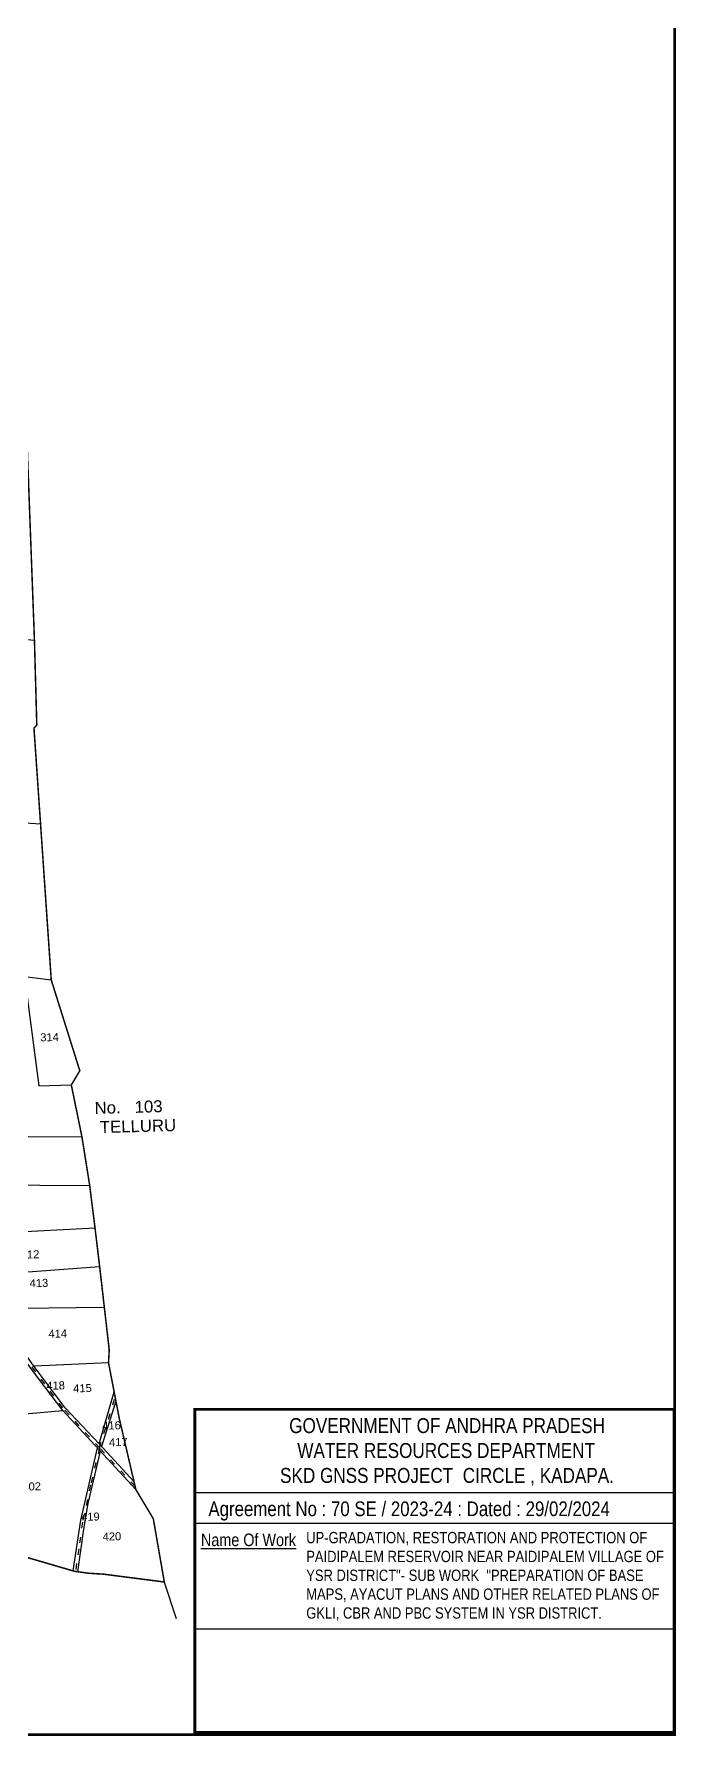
# Model space of a CAD drawing. Header units: millimetres. Extents: x 199160 to 202987, y 1604256 to 1610085.
# Drawn here: x 201704 to 202987, y 1604256 to 1607656 of the extents above; entities that cross this region are included whole.
import ezdxf

# ---------------------------------------------------------------- set-up
doc = ezdxf.new("R2010")
doc.units = ezdxf.units.MM
doc.linetypes.add('ACAD_ISO03W100', pattern=[30, 12, -18])
for name, color, linetype in [('FRAME 025', 7, 'Continuous'), ('PLOTS', 7, 'Continuous'), ('PLOTS NO', 7, 'Continuous'), ('ROADS', 1, 'Continuous'), ('TITLEBLOCK', 7, 'Continuous'), ('VILLAGE BOUNDRY', 5, 'Continuous')]:
    doc.layers.add(name, color=color, linetype=linetype)
doc.styles.add('ARIALN', font='ARIALN.TTF')
doc.styles.get("Standard").update_dxf_attribs({"font": 'arial.ttf'})

msp = doc.modelspace()

# ---------------------------------------------------------------- linework, layer by layer
at = {"color": 5, "const_width": 5.6}
msp.add_lwpolyline([(199162.9, 1609712.6), (202984.1, 1609712.6), (202984.1, 1604258.3), (199162.9, 1604258.3)], close=True, dxfattribs=at)
at = {"layer": 'FRAME 025', "lineweight": -3}
for points in [[(202025.7, 1604741.8), (202983.3, 1604741.8)], [(202026.2, 1604680.6), (202983.8, 1604680.6)], [(202024.1, 1604469.8), (202981.7, 1604469.8)]]:
    msp.add_lwpolyline(points, dxfattribs=at)
at = {"layer": 'PLOTS', "color": 0}
for points in [[(201526, 1606461), (201705.1, 1606444.4)], [(201616.7, 1606309.7), (201616.9, 1606084.2), (201717.3, 1606077.7)], [(201904, 1604763.7), (201834.1, 1604839.4), (201766.7, 1604910.9), (201702.8, 1604996.3), (201622.3, 1605109.3), (201558.5, 1605256.3), (201516.4, 1605354.6), (201480.4, 1605454.6), (201453.8, 1605497.6), (201374, 1605578.7), (201243.3, 1605849.2), (201174.3, 1605852.5)], [(201604.1, 1605782.4), (201738.7, 1605765.8)], [(201685.4, 1605772.4), (201713.6, 1605554.5), (201778.8, 1605556)], [(201761.7, 1604905.6), (201715, 1604966.8), (201617.4, 1605098.2), (201580.1, 1605181.7), (201550.8, 1605258.5), (201516.2, 1605336.4), (201473.4, 1605455.9), (201441.1, 1605499.6), (201364.4, 1605576), (201290.3, 1605735.2)], [(201480.4, 1605454.6), (201800, 1605452.4)], [(201515.6, 1605357), (201815.5, 1605355.3)], [(201826.2, 1605269.8), (201558.5, 1605256.3)], [(201593.5, 1605175.7), (201835.4, 1605193.2)], [(201622.3, 1605109.3), (201844.7, 1605112.4)], [(201853.1, 1605001.2), (201704.4, 1604994.2)], [(201834.1, 1604839.4), (201864.4, 1604942.8)], [(201868, 1604924.2), (201839.3, 1604833.7)], [(201573.5, 1604889), (201761.7, 1604905.6), (201907.7, 1604747.9)], [(201782.2, 1604585.3), (201797.7, 1604686.4), (201830.8, 1604830.9)], [(201836.6, 1604824.7), (201812, 1604719.9), (201802.8, 1604668.6), (201791.1, 1604583.7)]]:
    msp.add_lwpolyline(points, dxfattribs=at)
at = {"layer": 'ROADS', "linetype": 'ACAD_ISO03W100'}
for points in [[(201906.1, 1604754.5), (201835.1, 1604831.1), (201761.8, 1604910.9), (201685.9, 1605012.6), (201619, 1605105.4), (201567.9, 1605223.6), (201543.8, 1605283.9), (201519.7, 1605338.1), (201477.4, 1605453.7), (201448.3, 1605498.5), (201367.8, 1605578.3), (201292.5, 1605738.8), (201237.4, 1605849.5), (201189.6, 1605964.2), (201166.5, 1606006.2), (201126, 1606082.4), (201062.7, 1606163.4), (200991.4, 1606247.4), (200940.7, 1606312.8), (200891.4, 1606385.2), (200876.3, 1606409.2), (200871.6, 1606421.6)], [(201835.1, 1604831.1), (201866.4, 1604932.7)], [(201835.1, 1604831.1), (201817.2, 1604756.9), (201801, 1604682.7), (201793.5, 1604629.6), (201787.3, 1604584.2)]]:
    msp.add_lwpolyline(points, dxfattribs=at)
at = {"layer": 'VILLAGE BOUNDRY', "const_width": 3}
msp.add_lwpolyline([(201690.3, 1606841.2), (201705.1, 1606444.4), (201709.8, 1606275.3), (201704.2, 1606268.5), (201738.7, 1605765.8), (201795.7, 1605584.5), (201778.8, 1605556), (201800, 1605452.4), (201815.5, 1605355.3), (201826.2, 1605269.8), (201835.4, 1605193.2), (201854.5, 1605027), (201853.1, 1605001.2), (201874.4, 1604890.9), (201907.7, 1604747.9), (201942.6, 1604689.5), (201964.6, 1604563.1), (201842.7, 1604578.8), (201813.1, 1604580.6), (201784.7, 1604584.6), (201639.1, 1604627.2)], dxfattribs=at)
at = {"layer": 'VILLAGE BOUNDRY', "color": 5, "const_width": 5.7}
msp.add_lwpolyline([(202983.3, 1604262.5), (202025.7, 1604262.5), (202025.7, 1604908.1), (202983.3, 1604908.1)], close=True, dxfattribs=at)
at = {"layer": 'VILLAGE BOUNDRY'}
msp.add_lwpolyline([(201964.6, 1604563.1), (201988.5, 1604490.3)], dxfattribs=at)

# ---------------------------------------------------------------- texts
at = {"layer": 'PLOTS NO'}
for s, p in [('314', (201716.9, 1605643)), ('412', (201677.9, 1605208.9)), ('413', (201695.6, 1605151.8)), ('414', (201733.2, 1605050.7)), ('418', (201729, 1604947)), ('415', (201782.7, 1604941.8)), ('416', (201840.7, 1604867.3)), ('417', (201854.2, 1604834.1)), ('402', (201681.2, 1604745.5)), ('419', (201798.4, 1604685)), ('420', (201841.5, 1604645.7))]:
    msp.add_text(s, height=15.98, rotation=1.6121, dxfattribs=at).set_placement(p)
at = {"layer": 'ROADS', "linetype": 'ACAD_ISO03W100'}
for s, p in [('No.   103', (201825.6, 1605498)), (' TELLURU', (201826.7, 1605459.5))]:
    msp.add_text(s, height=23.97, rotation=1.6121, dxfattribs=at).set_placement(p)
at = {"layer": 'TITLEBLOCK', "extrusion": (0.000201441, 0.004807, 0.999988), "style": 'ARIALN'}
msp.add_text('%%UName Of Work', height=25.094, rotation=359.9999, dxfattribs=at).set_placement((202037.7, 1604616.1, 7751.5))
at = {"layer": 'TITLEBLOCK', "extrusion": (0.000201441, 0.004807, 0.999988), "attachment_point": 1, "text_direction": (1, -1e-06, -0.000201), "style": 'ARIALN'}
for s, insert, char_height, width in [('\\pi39.07717;GOVERNMENT OF ANDHRA PRADESH  \\P\\pi55.32468;WATER RESOURCES DEPARTMENT      \\P\\pi20.81273;SKD GNSS PROJECT  CIRCLE , KADAPA.', (202175, 1604890.5, -4.6), 29.867, 704.422), ('Agreement No : 70 SE / 2023-24 : Dated : 29/02/2024', (202052.7, 1604724, -5.4), 29.36, 947.701), ('UP-GRADATION, RESTORATION AND PROTECTION OF PAIDIPALEM RESERVOIR NEAR PAIDIPALEM VILLAGE OF YSR DISTRICT"- SUB WORK  "PREPARATION OF BASE MAPS, AYACUT PLANS AND OTHER RELATED PLANS OF GKLI, CBR AND PBC SYSTEM IN YSR DISTRICT.', (202248.2, 1604663.1, -4.8), 22.5845, 729)]:
    msp.add_mtext(s, dxfattribs=dict(at, insert=insert, char_height=char_height, width=width))

doc.saveas('drawing.dxf')
